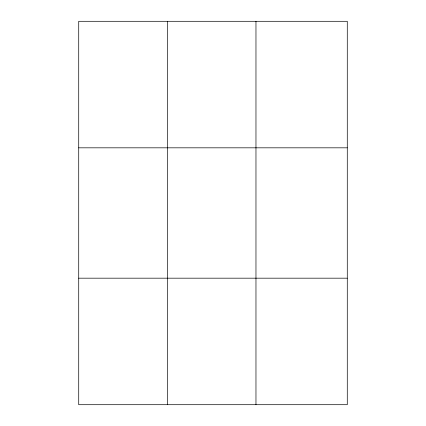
<?xml version="1.0" encoding="UTF-8"?>
<svg xmlns="http://www.w3.org/2000/svg" width="426" height="426" viewBox="0 0 426 426"><rect width="100%" height="100%" fill="white"/><g stroke="black" fill="none" stroke-linecap="round" stroke-linejoin="round"><path stroke-width="0.64" d="M167.343 21.3L167.343 404.7M255.967 21.3L255.967 404.7M347.281 278.178L347.281 404.7L78.719 404.7L78.719 21.3L347.281 21.3L347.281 278.178L78.719 278.178M78.719 147.822L347.281 147.822"/></g></svg>
